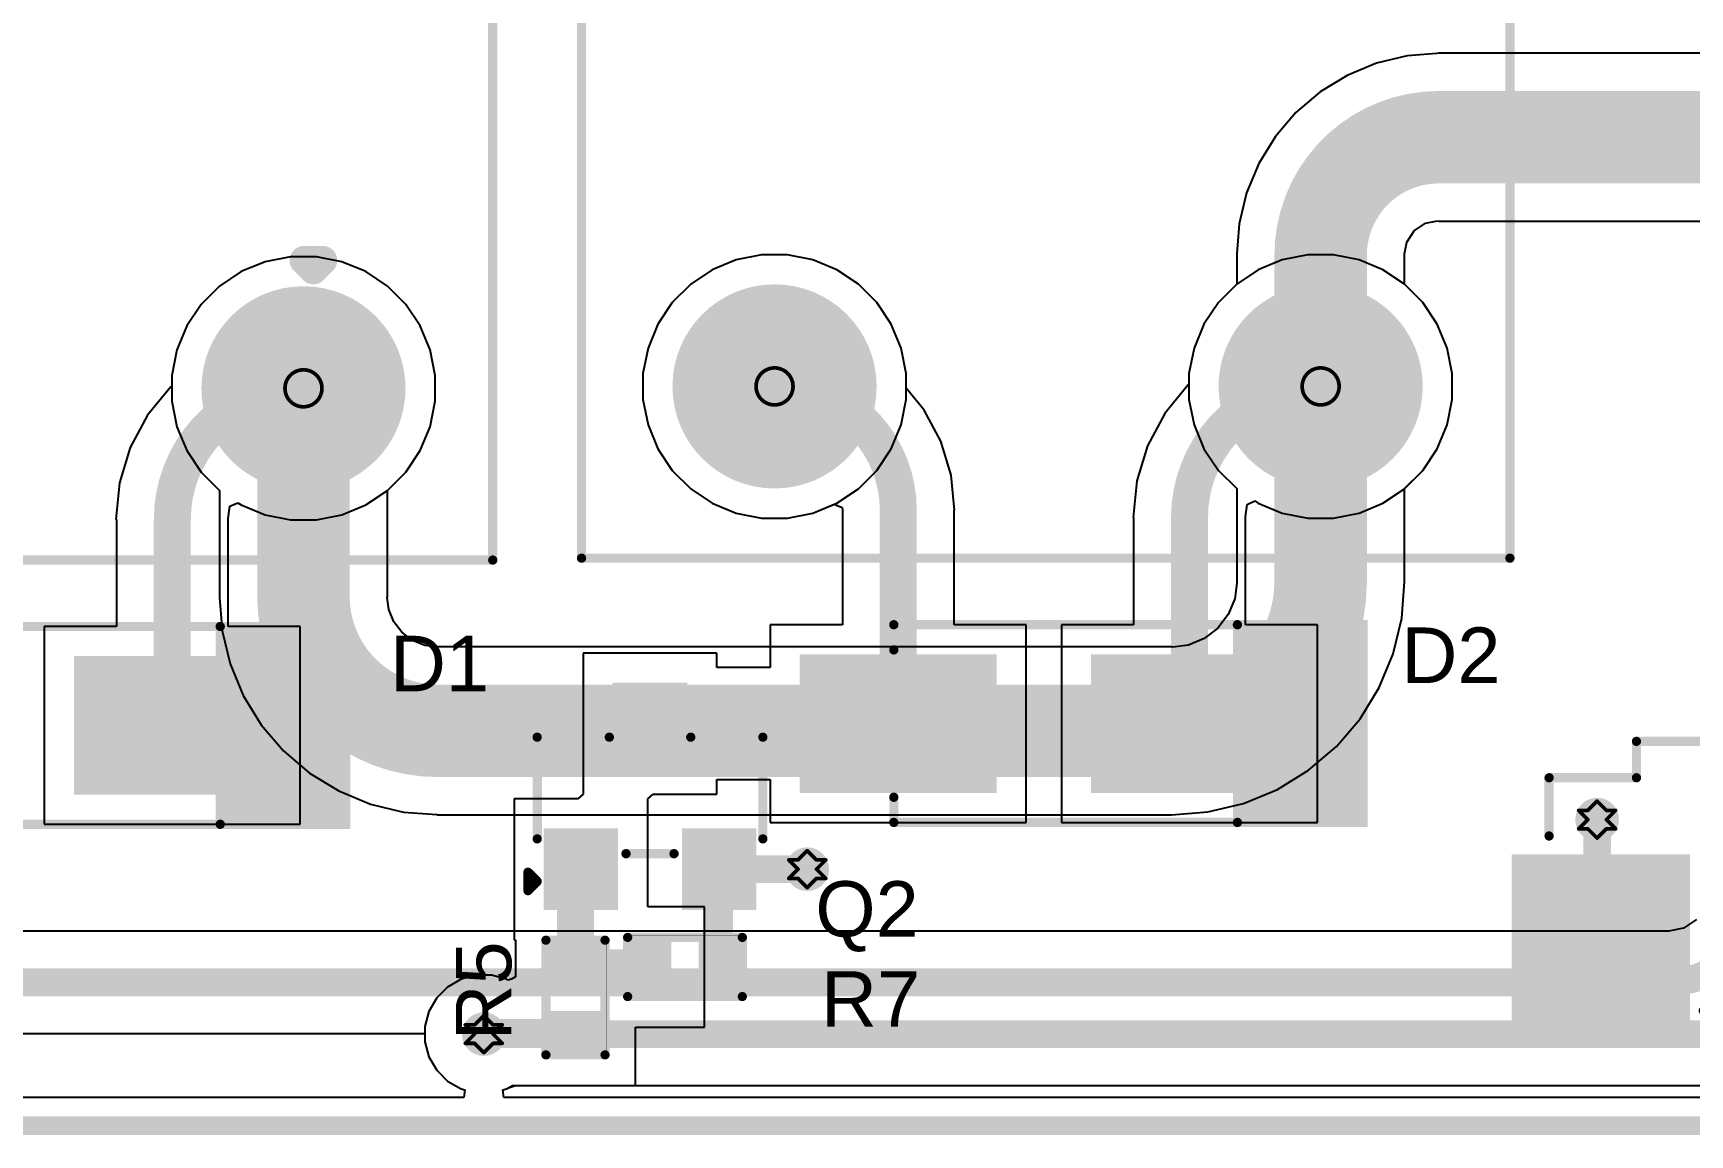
# Model space of a CAD drawing. Header units: inches. Extents: x -4 to 182, y -4 to 85.
# Drawn here: x 10.68 to 33.43, y -4.13 to 11.01 of the extents above; entities that cross this region are included whole.
import ezdxf

# ---------------------------------------------------------------- set-up
doc = ezdxf.new("R2010")
doc.units = ezdxf.units.IN
for name, color, linetype in [('Board Outline', 216, 'Continuous'), ('Bottom Layer', 5, 'Continuous'), ('Bottom Solder', 6, 'Continuous'), ('Drill Drawing', 1, 'Continuous'), ('Multi-Layer', 9, 'Continuous'), ('Pad Holes', 156, 'Continuous'), ('Top Layer', 1, 'Continuous'), ('Top Overlay', 2, 'Continuous'), ('Top Paste', 8, 'Continuous'), ('Top Solder', 216, 'Continuous'), ('Via Holes', 16, 'Continuous')]:
    doc.layers.add(name, color=color, linetype=linetype)
doc.styles.add('Arial', font='', dxfattribs={"height": 0.2})
doc.styles.get('Arial').set_extended_font_data('Arial')

# ---------------------------------------------------------------- blocks, each defined once
blk = doc.blocks.new('R___0402_4')
at = {"layer": 'Top Layer'}
for points in [[(-0.699, -0.318), (-0.699, 0.318), (-0.241, 0.318), (-0.241, -0.318)], [(0.241, -0.318), (0.241, 0.318), (0.699, 0.318), (0.699, -0.318)]]:
    blk.add_hatch(color=1, dxfattribs=at).paths.add_polyline_path(points)
at = {"layer": 'Top Paste'}
for points in [[(-0.699, -0.318), (-0.699, 0.318), (-0.241, 0.318), (-0.241, -0.318)], [(0.241, -0.318), (0.241, 0.318), (0.699, 0.318), (0.699, -0.318)]]:
    blk.add_hatch(color=8, dxfattribs=at).paths.add_polyline_path(points)
at = {"layer": 'Top Solder'}
for points in [[(-0.754, -0.373), (-0.754, 0.373), (-0.186, 0.373), (-0.186, -0.373)], [(0.186, -0.373), (0.186, 0.373), (0.754, 0.373), (0.754, -0.373)]]:
    blk.add_hatch(color=216, dxfattribs=at).paths.add_polyline_path(points)
at = {"layer": 'Top Overlay'}
for points, const_width in [([(0.787, 0.406), (-0.787, 0.406)], 0.127), ([(-0.787, 0.406), (-0.787, -0.406)], 0.127), ([(0.787, 0.406), (0.787, -0.406)], 0.127), ([(0.787, -0.406), (-0.787, -0.406)], 0.127), ([(0.813, -0.432), (-0.813, -0.432)], 0.00323)]:
    blk.add_lwpolyline(points, dxfattribs=dict(at, const_width=const_width))
for points, const_width in [([(-0.819, 0.406, 1), (-0.756, 0.406, 1)], 0.0635), ([(-0.819, 0.406, 1), (-0.756, 0.406, 1)], 0.0635), ([(0.756, 0.406, 1), (0.819, 0.406, 1)], 0.0635), ([(0.756, 0.406, 1), (0.819, 0.406, 1)], 0.0635), ([(-0.819, -0.406, 1), (-0.756, -0.406, 1)], 0.0635), ([(-0.819, -0.406, 1), (-0.756, -0.406, 1)], 0.0635), ([(-0.814, -0.432, 1), (-0.812, -0.432, 1)], 0.00161), ([(0.756, -0.406, 1), (0.819, -0.406, 1)], 0.0635), ([(0.756, -0.406, 1), (0.819, -0.406, 1)], 0.0635), ([(0.812, -0.432, 1), (0.814, -0.432, 1)], 0.00161)]:
    blk.add_lwpolyline(points, format="xyb", close=True, dxfattribs=dict(at, const_width=const_width))
blk = doc.blocks.new('R___0402_6')
at = {"layer": 'Top Layer'}
for points in [[(-0.699, -0.318), (-0.699, 0.318), (-0.241, 0.318), (-0.241, -0.318)], [(0.241, -0.318), (0.241, 0.318), (0.699, 0.318), (0.699, -0.318)]]:
    blk.add_hatch(color=1, dxfattribs=at).paths.add_polyline_path(points)
at = {"layer": 'Top Paste'}
for points in [[(-0.699, -0.318), (-0.699, 0.318), (-0.241, 0.318), (-0.241, -0.318)], [(0.241, -0.318), (0.241, 0.318), (0.699, 0.318), (0.699, -0.318)]]:
    blk.add_hatch(color=8, dxfattribs=at).paths.add_polyline_path(points)
at = {"layer": 'Top Solder'}
for points in [[(-0.754, -0.373), (-0.754, 0.373), (-0.186, 0.373), (-0.186, -0.373)], [(0.186, -0.373), (0.186, 0.373), (0.754, 0.373), (0.754, -0.373)]]:
    blk.add_hatch(color=216, dxfattribs=at).paths.add_polyline_path(points)
at = {"layer": 'Top Overlay'}
for points, const_width in [([(-0.787, 0.406), (0.787, 0.406)], 0.127), ([(-0.787, 0.406), (-0.787, -0.406)], 0.127), ([(0.787, 0.406), (0.787, -0.406)], 0.127), ([(-0.787, -0.406), (0.787, -0.406)], 0.127), ([(-0.813, -0.432), (0.813, -0.432)], 0.00323)]:
    blk.add_lwpolyline(points, dxfattribs=dict(at, const_width=const_width))
for points, const_width in [([(-0.819, 0.406, 1), (-0.756, 0.406, 1)], 0.0635), ([(-0.819, 0.406, 1), (-0.756, 0.406, 1)], 0.0635), ([(0.756, 0.406, 1), (0.819, 0.406, 1)], 0.0635), ([(0.756, 0.406, 1), (0.819, 0.406, 1)], 0.0635), ([(-0.819, -0.406, 1), (-0.756, -0.406, 1)], 0.0635), ([(-0.819, -0.406, 1), (-0.756, -0.406, 1)], 0.0635), ([(-0.814, -0.432, 1), (-0.812, -0.432, 1)], 0.00161), ([(0.756, -0.406, 1), (0.819, -0.406, 1)], 0.0635), ([(0.756, -0.406, 1), (0.819, -0.406, 1)], 0.0635), ([(0.812, -0.432, 1), (0.814, -0.432, 1)], 0.00161)]:
    blk.add_lwpolyline(points, format="xyb", close=True, dxfattribs=dict(at, const_width=const_width))
blk = doc.blocks.new('SOT_23_11')
at = {"layer": 'Top Layer'}
for points in [[(-0.41, 1.46), (0.41, 1.46), (0.41, 0.54), (-0.41, 0.54)], [(-1.36, -0.54), (-0.54, -0.54), (-0.54, -1.46), (-1.36, -1.46)], [(0.54, -0.54), (1.36, -0.54), (1.36, -1.46), (0.54, -1.46)]]:
    blk.add_hatch(color=1, dxfattribs=at).paths.add_polyline_path(points)
at = {"layer": 'Top Paste'}
for points in [[(-0.41, 1.46), (0.41, 1.46), (0.41, 0.54), (-0.41, 0.54)], [(-1.36, -0.54), (-0.54, -0.54), (-0.54, -1.46), (-1.36, -1.46)], [(0.54, -0.54), (1.36, -0.54), (1.36, -1.46), (0.54, -1.46)]]:
    blk.add_hatch(color=8, dxfattribs=at).paths.add_polyline_path(points)
at = {"layer": 'Top Solder'}
for points in [[(-0.512, 1.562), (0.512, 1.562), (0.512, 0.438), (-0.512, 0.438)], [(-1.462, -0.438), (-0.438, -0.438), (-0.438, -1.562), (-1.462, -1.562)], [(0.438, -0.438), (1.462, -0.438), (1.462, -1.562), (0.438, -1.562)]]:
    blk.add_hatch(color=216, dxfattribs=at).paths.add_polyline_path(points)
at = {"layer": 'Top Overlay', "const_width": 0.127}
for points in [[(-1.549, -0.584), (-1.549, 0.813)], [(-1.549, 0.813), (-0.559, 0.813)], [(0.559, 0.813), (1.549, 0.813)], [(1.549, -0.584), (1.549, 0.813)], [(-0.33, -0.787), (0.33, -0.787)], [(-1.676, -1.041), (-1.549, -1.168)], [(-1.676, -1.295), (-1.676, -1.041)], [(-1.676, -1.295), (-1.549, -1.168)]]:
    blk.add_lwpolyline(points, dxfattribs=at)
at = {"layer": 'Top Overlay', "const_width": 0.0635}
for points in [[(-1.581, 0.813, 1), (-1.518, 0.813, 1)], [(-1.581, 0.813, 1), (-1.518, 0.813, 1)], [(-0.591, 0.813, 1), (-0.527, 0.813, 1)], [(0.527, 0.813, 1), (0.591, 0.813, 1)], [(1.518, 0.813, 1), (1.581, 0.813, 1)], [(1.518, 0.813, 1), (1.581, 0.813, 1)], [(-1.581, -0.584, 1), (-1.518, -0.584, 1)], [(1.518, -0.584, 1), (1.581, -0.584, 1)], [(-0.362, -0.787, 1), (-0.298, -0.787, 1)], [(0.298, -0.787, 1), (0.362, -0.787, 1)], [(-1.708, -1.041, 1), (-1.645, -1.041, 1)], [(-1.708, -1.041, 1), (-1.645, -1.041, 1)], [(-1.581, -1.168, 1), (-1.518, -1.168, 1)], [(-1.581, -1.168, 1), (-1.518, -1.168, 1)], [(-1.708, -1.295, 1), (-1.645, -1.295, 1)], [(-1.708, -1.295, 1), (-1.645, -1.295, 1)]]:
    blk.add_lwpolyline(points, format="xyb", close=True, dxfattribs=at)
blk = doc.blocks.new('G2RL_1A_E2_CV_HA_DC12_13')
at = {"layer": 'Bottom Layer'}
h = blk.add_hatch(color=5, dxfattribs=at)
edge = h.paths.add_edge_path()
edge.add_arc((-12.5, 3.75), 1.3, 0, 360)
h = blk.add_hatch(color=5, dxfattribs=at)
edge = h.paths.add_edge_path()
edge.add_arc((-12.5, -3.75), 1.3, 0, 360)
at = {"layer": 'Bottom Solder'}
h = blk.add_hatch(color=6, dxfattribs=at)
edge = h.paths.add_edge_path()
edge.add_arc((-12.5, 3.75), 1.402, 0, 360)
h = blk.add_hatch(color=6, dxfattribs=at)
edge = h.paths.add_edge_path()
edge.add_arc((-12.5, -3.75), 1.402, 0, 360)
at = {"layer": 'Multi-Layer'}
h = blk.add_hatch(color=9, dxfattribs=at)
edge = h.paths.add_edge_path()
edge.add_arc((-12.5, 3.75), 1.3, 0, 360)
h = blk.add_hatch(color=9, dxfattribs=at)
edge = h.paths.add_edge_path()
edge.add_arc((-12.5, -3.75), 1.3, 0, 360)
at = {"layer": 'Pad Holes'}
h = blk.add_hatch(color=7, dxfattribs=at)
edge = h.paths.add_edge_path()
edge.add_arc((-12.5, 3.75), 0.65, 0, 360)
h = blk.add_hatch(color=7, dxfattribs=at)
edge = h.paths.add_edge_path()
edge.add_arc((-12.5, -3.75), 0.65, 0, 360)
at = {"layer": 'Top Layer'}
h = blk.add_hatch(color=1, dxfattribs=at)
edge = h.paths.add_edge_path()
edge.add_arc((-12.5, 3.75), 1.3, 0, 360)
h = blk.add_hatch(color=1, dxfattribs=at)
edge = h.paths.add_edge_path()
edge.add_arc((-12.5, -3.75), 1.3, 0, 360)
at = {"layer": 'Top Solder'}
h = blk.add_hatch(color=216, dxfattribs=at)
edge = h.paths.add_edge_path()
edge.add_arc((-12.5, 3.75), 1.402, 0, 360)
h = blk.add_hatch(color=216, dxfattribs=at)
edge = h.paths.add_edge_path()
edge.add_arc((-12.5, -3.75), 1.402, 0, 360)
at = {"layer": 'Top Overlay'}
for points, const_width in [([(-14.891, 6.401, 1), (-14.827, 6.401, 1)], 0.0635), ([(-14.891, 6.401, 1), (-14.827, 6.401, 1)], 0.0635), ([(-10.844, -3.759, 1), (-10.644, -3.759, 1)], 0.2), ([(-10.844, -3.759, 1), (-10.644, -3.759, 1)], 0.2), ([(-10.971, -3.886, 1), (-10.771, -3.886, 1)], 0.2), ([(-10.971, -3.886, 1), (-10.771, -3.886, 1)], 0.2), ([(-10.844, -4.013, 1), (-10.644, -4.013, 1)], 0.2), ([(-10.844, -4.013, 1), (-10.644, -4.013, 1)], 0.2), ([(-14.891, -6.35, 1), (-14.827, -6.35, 1)], 0.0635), ([(-14.891, -6.35, 1), (-14.827, -6.35, 1)], 0.0635)]:
    blk.add_lwpolyline(points, format="xyb", close=True, dxfattribs=dict(at, const_width=const_width))
for points, const_width in [([(-14.859, 6.401), (14.199, 6.401)], 0.127), ([(-14.859, 6.401), (-14.859, -6.35)], 0.127), ([(-10.744, -3.759), (-10.871, -3.886)], 0.4), ([(-10.744, -3.759), (-10.744, -4.013)], 0.4), ([(-10.871, -3.886), (-10.744, -4.013)], 0.4), ([(-14.859, -6.35), (14.199, -6.35)], 0.127)]:
    blk.add_lwpolyline(points, dxfattribs=dict(at, const_width=const_width))
blk = doc.blocks.new('G2RL_1A_E2_CV_HA_DC12_14')
at = {"layer": 'Bottom Layer'}
h = blk.add_hatch(color=5, dxfattribs=at)
edge = h.paths.add_edge_path()
edge.add_arc((-12.5, -3.75), 1.3, 0, 360)
at = {"layer": 'Bottom Solder'}
h = blk.add_hatch(color=6, dxfattribs=at)
edge = h.paths.add_edge_path()
edge.add_arc((-12.5, -3.75), 1.402, 0, 360)
at = {"layer": 'Multi-Layer'}
h = blk.add_hatch(color=9, dxfattribs=at)
edge = h.paths.add_edge_path()
edge.add_arc((-12.5, -3.75), 1.3, 0, 360)
at = {"layer": 'Pad Holes'}
h = blk.add_hatch(color=7, dxfattribs=at)
edge = h.paths.add_edge_path()
edge.add_arc((-12.5, -3.75), 0.65, 0, 360)
at = {"layer": 'Top Layer'}
h = blk.add_hatch(color=1, dxfattribs=at)
edge = h.paths.add_edge_path()
edge.add_arc((-12.5, -3.75), 1.3, 0, 360)
at = {"layer": 'Top Solder'}
h = blk.add_hatch(color=216, dxfattribs=at)
edge = h.paths.add_edge_path()
edge.add_arc((-12.5, -3.75), 1.402, 0, 360)
at = {"layer": 'Top Overlay'}
for points, const_width in [([(-14.859, 6.401), (-14.859, -6.35)], 0.127), ([(-10.744, -3.759), (-10.871, -3.886)], 0.4), ([(-10.744, -3.759), (-10.744, -4.013)], 0.4), ([(-10.871, -3.886), (-10.744, -4.013)], 0.4), ([(-14.859, -6.35), (14.199, -6.35)], 0.127)]:
    blk.add_lwpolyline(points, dxfattribs=dict(at, const_width=const_width))
for points, const_width in [([(-10.844, -3.759, 1), (-10.644, -3.759, 1)], 0.2), ([(-10.844, -3.759, 1), (-10.644, -3.759, 1)], 0.2), ([(-10.971, -3.886, 1), (-10.771, -3.886, 1)], 0.2), ([(-10.971, -3.886, 1), (-10.771, -3.886, 1)], 0.2), ([(-10.844, -4.013, 1), (-10.644, -4.013, 1)], 0.2), ([(-10.844, -4.013, 1), (-10.644, -4.013, 1)], 0.2), ([(-14.891, -6.35, 1), (-14.827, -6.35, 1)], 0.0635), ([(-14.891, -6.35, 1), (-14.827, -6.35, 1)], 0.0635)]:
    blk.add_lwpolyline(points, format="xyb", close=True, dxfattribs=dict(at, const_width=const_width))
blk = doc.blocks.new('HC_1_25_6PLT_18')
at = {"layer": 'Top Layer'}
for points in [[(-2.775, 0.277), (-3.475, 0.277), (-3.475, 2.277), (-2.775, 2.277)], [(-1.525, 0.275), (-2.225, 0.275), (-2.225, 2.275), (-1.525, 2.275)], [(-0.275, 0.275), (-0.975, 0.275), (-0.975, 2.275), (-0.275, 2.275)], [(0.975, 0.275), (0.275, 0.275), (0.275, 2.275), (0.975, 2.275)], [(2.225, 0.273), (1.525, 0.273), (1.525, 2.273), (2.225, 2.273)], [(3.475, 0.273), (2.775, 0.273), (2.775, 2.273), (3.475, 2.273)], [(-6.575, -0.027), (-4.225, -0.027), (-4.225, -2.527), (-6.575, -2.527)], [(4.225, -0.027), (6.575, -0.027), (6.575, -2.527), (4.225, -2.527)]]:
    blk.add_hatch(color=1, dxfattribs=at).paths.add_polyline_path(points)
at = {"layer": 'Top Paste'}
for points in [[(-2.775, 0.277), (-3.475, 0.277), (-3.475, 2.277), (-2.775, 2.277)], [(-1.525, 0.275), (-2.225, 0.275), (-2.225, 2.275), (-1.525, 2.275)], [(-0.275, 0.275), (-0.975, 0.275), (-0.975, 2.275), (-0.275, 2.275)], [(0.975, 0.275), (0.275, 0.275), (0.275, 2.275), (0.975, 2.275)], [(2.225, 0.273), (1.525, 0.273), (1.525, 2.273), (2.225, 2.273)], [(3.475, 0.273), (2.775, 0.273), (2.775, 2.273), (3.475, 2.273)], [(-6.575, -0.027), (-4.225, -0.027), (-4.225, -2.527), (-6.575, -2.527)], [(4.225, -0.027), (6.575, -0.027), (6.575, -2.527), (4.225, -2.527)]]:
    blk.add_hatch(color=8, dxfattribs=at).paths.add_polyline_path(points)
at = {"layer": 'Top Solder'}
for points in [[(-2.674, 0.175), (-3.577, 0.175), (-3.577, 2.378), (-2.674, 2.378)], [(-1.423, 0.173), (-2.327, 0.173), (-2.327, 2.376), (-1.423, 2.376)], [(-0.173, 0.174), (-1.077, 0.174), (-1.077, 2.377), (-0.173, 2.377)], [(1.077, 0.173), (0.173, 0.173), (0.173, 2.376), (1.077, 2.376)], [(2.327, 0.171), (1.423, 0.171), (1.423, 2.374), (2.327, 2.374)], [(3.577, 0.171), (2.673, 0.171), (2.673, 2.374), (3.577, 2.374)], [(-6.625, 0.023), (-4.175, 0.023), (-4.175, -2.577), (-6.625, -2.577)], [(4.175, 0.023), (6.625, 0.023), (6.625, -2.577), (4.175, -2.577)]]:
    blk.add_hatch(color=216, dxfattribs=at).paths.add_polyline_path(points)
at = {"layer": 'Top Overlay', "const_width": 0.127}
for points in [[(-3.905, 2.272), (-3.679, 2.047)], [(-3.905, 1.821), (-3.905, 2.272)], [(-3.905, 1.821), (-3.679, 2.047)], [(-4.912, 1.575), (-3.706, 1.575)], [(-4.912, 1.075), (-4.912, 1.575)], [(-2.544, 1.575), (-2.456, 1.575)], [(-1.294, 1.575), (-1.206, 1.575)], [(-0.044, 1.575), (0.044, 1.575)], [(1.206, 1.575), (1.294, 1.575)], [(2.456, 1.575), (2.544, 1.575)], [(3.706, 1.575), (5.088, 1.575)], [(5.088, 1.075), (5.088, 1.575)], [(-6.112, 1.075), (-4.912, 1.075)], [(-6.112, 0.275), (-6.112, 1.075)], [(5.088, 1.075), (6.088, 1.075)], [(6.088, 0.275), (6.088, 1.075)], [(-3.994, -2.125), (3.994, -2.125)]]:
    blk.add_lwpolyline(points, dxfattribs=at)
at = {"layer": 'Top Overlay', "const_width": 0.0635}
for points in [[(-3.936, 2.272, 1), (-3.873, 2.272, 1)], [(-3.936, 2.272, 1), (-3.873, 2.272, 1)], [(-3.711, 2.047, 1), (-3.647, 2.047, 1)], [(-3.711, 2.047, 1), (-3.647, 2.047, 1)], [(-3.936, 1.821, 1), (-3.873, 1.821, 1)], [(-3.936, 1.821, 1), (-3.873, 1.821, 1)], [(-4.944, 1.575, 1), (-4.881, 1.575, 1)], [(-4.944, 1.575, 1), (-4.881, 1.575, 1)], [(-3.738, 1.575, 1), (-3.674, 1.575, 1)], [(-2.576, 1.575, 1), (-2.512, 1.575, 1)], [(-2.488, 1.575, 1), (-2.424, 1.575, 1)], [(-1.326, 1.575, 1), (-1.262, 1.575, 1)], [(-1.238, 1.575, 1), (-1.174, 1.575, 1)], [(-0.076, 1.575, 1), (-0.012, 1.575, 1)], [(0.012, 1.575, 1), (0.076, 1.575, 1)], [(1.174, 1.575, 1), (1.238, 1.575, 1)], [(1.262, 1.575, 1), (1.326, 1.575, 1)], [(2.424, 1.575, 1), (2.488, 1.575, 1)], [(2.512, 1.575, 1), (2.576, 1.575, 1)], [(3.674, 1.575, 1), (3.738, 1.575, 1)], [(5.056, 1.575, 1), (5.119, 1.575, 1)], [(5.056, 1.575, 1), (5.119, 1.575, 1)], [(-6.144, 1.075, 1), (-6.081, 1.075, 1)], [(-6.144, 1.075, 1), (-6.081, 1.075, 1)], [(-4.944, 1.075, 1), (-4.881, 1.075, 1)], [(-4.944, 1.075, 1), (-4.881, 1.075, 1)], [(5.056, 1.075, 1), (5.119, 1.075, 1)], [(5.056, 1.075, 1), (5.119, 1.075, 1)], [(6.056, 1.075, 1), (6.119, 1.075, 1)], [(6.056, 1.075, 1), (6.119, 1.075, 1)], [(-6.144, 0.275, 1), (-6.081, 0.275, 1)], [(6.056, 0.275, 1), (6.119, 0.275, 1)], [(-4.026, -2.125, 1), (-3.962, -2.125, 1)], [(3.962, -2.125, 1), (4.026, -2.125, 1)]]:
    blk.add_lwpolyline(points, format="xyb", close=True, dxfattribs=at)
blk = doc.blocks.new('SMA_21')
at = {"layer": 'Top Layer'}
for points in [[(-3.25, 0.85), (-0.75, 0.85), (-0.75, -0.85), (-3.25, -0.85)], [(0.75, 0.85), (3.25, 0.85), (3.25, -0.85), (0.75, -0.85)]]:
    blk.add_hatch(color=1, dxfattribs=at).paths.add_polyline_path(points)
at = {"layer": 'Top Overlay'}
for points in [[(-4.445, -1.422), (-3.278, -1.422), (-3.278, 1.422), (-4.445, 1.422)], [(-3.3, 0.924), (-2.596, 0.924), (-2.596, 1.422), (-3.3, 1.422)], [(-3.3, -1.422), (-2.596, -1.422), (-2.596, -0.924), (-3.3, -0.924)]]:
    blk.add_hatch(color=2, dxfattribs=at).paths.add_polyline_path(points)
at = {"layer": 'Top Paste'}
for points in [[(-3.25, 0.85), (-0.75, 0.85), (-0.75, -0.85), (-3.25, -0.85)], [(0.75, 0.85), (3.25, 0.85), (3.25, -0.85), (0.75, -0.85)]]:
    blk.add_hatch(color=8, dxfattribs=at).paths.add_polyline_path(points)
at = {"layer": 'Top Solder'}
for points in [[(-3.352, 0.952), (-0.648, 0.952), (-0.648, -0.952), (-3.352, -0.952)], [(0.648, 0.952), (3.352, 0.952), (3.352, -0.952), (0.648, -0.952)]]:
    blk.add_hatch(color=216, dxfattribs=at).paths.add_polyline_path(points)
at = {"layer": 'Top Overlay', "const_width": 0.127}
for points in [[(2.061, 1.358), (-2.658, 1.358)], [(2.061, 1.358), (2.061, 1.012)], [(2.061, -1.012), (2.061, -1.358)], [(2.061, -1.358), (-2.658, -1.358)]]:
    blk.add_lwpolyline(points, dxfattribs=at)
at = {"layer": 'Top Overlay', "const_width": 0.0635}
for points in [[(-2.69, 1.358, 1), (-2.626, 1.358, 1)], [(2.029, 1.358, 1), (2.093, 1.358, 1)], [(2.029, 1.358, 1), (2.093, 1.358, 1)], [(2.029, 1.012, 1), (2.093, 1.012, 1)], [(2.029, -1.012, 1), (2.093, -1.012, 1)], [(-2.69, -1.358, 1), (-2.626, -1.358, 1)], [(2.029, -1.358, 1), (2.093, -1.358, 1)], [(2.029, -1.358, 1), (2.093, -1.358, 1)]]:
    blk.add_lwpolyline(points, format="xyb", close=True, dxfattribs=at)
blk = doc.blocks.new('SMA_22')
at = {"layer": 'Top Layer'}
for points in [[(-3.25, 0.85), (-0.75, 0.85), (-0.75, -0.85), (-3.25, -0.85)], [(0.75, 0.85), (3.25, 0.85), (3.25, -0.85), (0.75, -0.85)]]:
    blk.add_hatch(color=1, dxfattribs=at).paths.add_polyline_path(points)
at = {"layer": 'Top Overlay'}
for points in [[(-4.445, -1.422), (-3.278, -1.422), (-3.278, 1.422), (-4.445, 1.422)], [(-3.3, 0.924), (-2.596, 0.924), (-2.596, 1.422), (-3.3, 1.422)], [(-3.3, -1.422), (-2.596, -1.422), (-2.596, -0.924), (-3.3, -0.924)]]:
    blk.add_hatch(color=2, dxfattribs=at).paths.add_polyline_path(points)
at = {"layer": 'Top Paste'}
for points in [[(-3.25, 0.85), (-0.75, 0.85), (-0.75, -0.85), (-3.25, -0.85)], [(0.75, 0.85), (3.25, 0.85), (3.25, -0.85), (0.75, -0.85)]]:
    blk.add_hatch(color=8, dxfattribs=at).paths.add_polyline_path(points)
at = {"layer": 'Top Solder'}
for points in [[(-3.352, 0.952), (-0.648, 0.952), (-0.648, -0.952), (-3.352, -0.952)], [(0.648, 0.952), (3.352, 0.952), (3.352, -0.952), (0.648, -0.952)]]:
    blk.add_hatch(color=216, dxfattribs=at).paths.add_polyline_path(points)
at = {"layer": 'Top Overlay', "const_width": 0.127}
for points in [[(2.061, 1.358), (-2.658, 1.358)], [(2.061, 1.358), (2.061, 1.012)], [(2.061, -1.012), (2.061, -1.358)], [(2.061, -1.358), (-2.658, -1.358)]]:
    blk.add_lwpolyline(points, dxfattribs=at)
at = {"layer": 'Top Overlay', "const_width": 0.0635}
for points in [[(-2.69, 1.358, 1), (-2.626, 1.358, 1)], [(2.029, 1.358, 1), (2.093, 1.358, 1)], [(2.029, 1.358, 1), (2.093, 1.358, 1)], [(2.029, 1.012, 1), (2.093, 1.012, 1)], [(2.029, -1.012, 1), (2.093, -1.012, 1)], [(-2.69, -1.358, 1), (-2.626, -1.358, 1)], [(2.029, -1.358, 1), (2.093, -1.358, 1)], [(2.029, -1.358, 1), (2.093, -1.358, 1)]]:
    blk.add_lwpolyline(points, format="xyb", close=True, dxfattribs=at)

msp = doc.modelspace()

# ---------------------------------------------------------------- hatches: boundary and pattern name
at = {"layer": 'Bottom Layer'}
h = msp.add_hatch(color=5, dxfattribs=at)
edge = h.paths.add_edge_path()
edge.add_arc((32.156, 0.203), 0.3, 0, 360)
h = msp.add_hatch(color=5, dxfattribs=at)
edge = h.paths.add_edge_path()
edge.add_arc((21.308, -0.478), 0.3, 0, 360)
h = msp.add_hatch(color=5, dxfattribs=at)
edge = h.paths.add_edge_path()
edge.add_arc((16.866, -2.743), 0.3, 0, 360)
at = {"layer": 'Top Layer'}
h = msp.add_hatch(color=1, dxfattribs=at)
edge = h.paths.add_edge_path()
edge.add_arc((32.156, 0.203), 0.3, 0, 360)
h = msp.add_hatch(color=1, dxfattribs=at)
edge = h.paths.add_edge_path()
edge.add_arc((21.308, -0.478), 0.3, 0, 360)
h = msp.add_hatch(color=1, dxfattribs=at)
edge = h.paths.add_edge_path()
edge.add_arc((16.866, -2.743), 0.3, 0, 360)
at = {"layer": 'Via Holes'}
h = msp.add_hatch(color=7, dxfattribs=at)
edge = h.paths.add_edge_path()
edge.add_arc((32.156, 0.203), 0.15, 0, 360)
h = msp.add_hatch(color=7, dxfattribs=at)
edge = h.paths.add_edge_path()
edge.add_arc((21.308, -0.478), 0.15, 0, 360)
h = msp.add_hatch(color=7, dxfattribs=at)
edge = h.paths.add_edge_path()
edge.add_arc((16.866, -2.743), 0.15, 0, 360)

# ---------------------------------------------------------------- linework, layer by layer
at = {"layer": 'Board Outline', "const_width": 0.254}
msp.add_lwpolyline([(-1, -4), (50.174, -4)], dxfattribs=at)
at = {"layer": 'Bottom Layer'}
for p, q in [((29.957, 10.725), (29.548, 10.693)), ((29.981, 10.729), (29.957, 10.725)), ((37.56, 10.729), (29.981, 10.729)), ((29.124, 10.592), (28.722, 10.425)), ((29.548, 10.693), (29.124, 10.592)), ((28.722, 10.425), (28.351, 10.198)), ((28.351, 10.198), (28.02, 9.915)), ((28.02, 9.915), (27.737, 9.584)), ((27.737, 9.584), (27.51, 9.213)), ((27.51, 9.213), (27.343, 8.811)), ((27.343, 8.811), (27.242, 8.387)), ((29.799, 8.393), (29.962, 8.425)), ((29.962, 8.425), (29.981, 8.423)), ((29.981, 8.423), (37.56, 8.423)), ((27.242, 8.387), (27.209, 7.978)), ((29.542, 8.136), (29.645, 8.29)), ((29.645, 8.29), (29.799, 8.393)), ((27.209, 7.978), (27.206, 7.953)), ((29.509, 7.972), (29.542, 8.136)), ((29.512, 7.953), (29.509, 7.972)), ((13.862, 7.866), (13.533, 7.73)), ((14.211, 7.935), (13.862, 7.866)), ((14.567, 7.935), (14.211, 7.935)), ((14.916, 7.866), (14.567, 7.935)), ((15.245, 7.73), (14.916, 7.866)), ((20.003, 7.755), (19.707, 7.557)), ((20.332, 7.891), (20.003, 7.755)), ((20.681, 7.961), (20.332, 7.891)), ((21.037, 7.961), (20.681, 7.961)), ((21.386, 7.891), (21.037, 7.961)), ((21.715, 7.755), (21.386, 7.891)), ((22.012, 7.557), (21.715, 7.755)), ((27.206, 7.953), (27.206, 7.557)), ((29.512, 7.557), (29.512, 7.953)), ((13.237, 7.532), (12.985, 7.28)), ((13.533, 7.73), (13.237, 7.532)), ((15.542, 7.532), (15.245, 7.73)), ((15.793, 7.28), (15.542, 7.532)), ((19.707, 7.557), (19.455, 7.305)), ((22.263, 7.305), (22.012, 7.557)), ((27.206, 7.557), (26.955, 7.305)), ((29.763, 7.305), (29.512, 7.557)), ((19.455, 7.305), (19.257, 7.009)), ((22.461, 7.009), (22.263, 7.305)), ((26.955, 7.305), (26.757, 7.009)), ((29.961, 7.009), (29.763, 7.305)), ((12.985, 7.28), (12.787, 6.984)), ((15.991, 6.984), (15.793, 7.28)), ((12.787, 6.984), (12.651, 6.655)), ((16.128, 6.655), (15.991, 6.984)), ((19.257, 7.009), (19.121, 6.68)), ((22.598, 6.68), (22.461, 7.009)), ((26.757, 7.009), (26.621, 6.68)), ((30.098, 6.68), (29.961, 7.009)), ((12.651, 6.655), (12.581, 6.305)), ((16.197, 6.305), (16.128, 6.655)), ((19.121, 6.68), (19.051, 6.331)), ((22.667, 6.331), (22.598, 6.68)), ((26.621, 6.68), (26.551, 6.331)), ((30.167, 6.331), (30.098, 6.68)), ((12.581, 6.305), (12.581, 5.949)), ((16.197, 5.949), (16.197, 6.305)), ((19.051, 6.331), (19.051, 5.975)), ((22.667, 5.975), (22.667, 6.331)), ((26.551, 6.331), (26.551, 5.975)), ((30.167, 5.975), (30.167, 6.331)), ((12.581, 5.949), (12.651, 5.6)), ((16.128, 5.6), (16.197, 5.949)), ((19.051, 5.975), (19.121, 5.625)), ((22.598, 5.625), (22.667, 5.975)), ((26.551, 5.975), (26.621, 5.625)), ((30.098, 5.625), (30.167, 5.975)), ((12.651, 5.6), (12.787, 5.271)), ((15.991, 5.271), (16.128, 5.6)), ((19.121, 5.625), (19.257, 5.296)), ((22.461, 5.296), (22.598, 5.625)), ((26.621, 5.625), (26.757, 5.296)), ((29.961, 5.296), (30.098, 5.625)), ((12.787, 5.271), (12.985, 4.975)), ((15.793, 4.975), (15.991, 5.271)), ((19.257, 5.296), (19.455, 5)), ((22.263, 5), (22.461, 5.296)), ((26.757, 5.296), (26.955, 5)), ((29.763, 5), (29.961, 5.296)), ((12.985, 4.975), (13.236, 4.723)), ((15.542, 4.723), (15.793, 4.975)), ((19.455, 5), (19.707, 4.748)), ((22.012, 4.748), (22.263, 5)), ((26.955, 5), (27.206, 4.749)), ((29.512, 4.749), (29.763, 5)), ((13.236, 4.723), (13.236, 3.267)), ((15.542, 3.267), (15.542, 4.723)), ((19.707, 4.748), (20.003, 4.551)), ((21.715, 4.551), (22.012, 4.748)), ((27.206, 4.749), (27.206, 3.47)), ((29.512, 3.47), (29.512, 4.749)), ((20.003, 4.551), (20.332, 4.414)), ((20.332, 4.414), (20.681, 4.345)), ((20.681, 4.345), (21.037, 4.345)), ((21.037, 4.345), (21.386, 4.414)), ((21.386, 4.414), (21.715, 4.551)), ((27.209, 3.451), (27.18, 3.237)), ((27.206, 3.47), (27.209, 3.451)), ((29.473, 2.969), (29.512, 3.47)), ((29.512, 3.47), (29.512, 3.47)), ((13.236, 3.267), (13.238, 3.255)), ((13.238, 3.255), (13.274, 2.798)), ((15.54, 3.255), (15.542, 3.267)), ((15.563, 3.087), (15.54, 3.255)), ((27.18, 3.237), (27.091, 3.02)), ((15.632, 2.92), (15.563, 3.087)), ((27.091, 3.02), (26.948, 2.834)), ((29.355, 2.481), (29.473, 2.969)), ((13.274, 2.798), (13.384, 2.341)), ((15.742, 2.776), (15.632, 2.92)), ((15.886, 2.665), (15.742, 2.776)), ((26.948, 2.834), (26.761, 2.691)), ((16.054, 2.596), (15.886, 2.665)), ((16.222, 2.574), (16.054, 2.596)), ((16.234, 2.575), (16.222, 2.574)), ((26.312, 2.575), (16.234, 2.575)), ((26.33, 2.573), (26.312, 2.575)), ((26.545, 2.601), (26.33, 2.573)), ((26.761, 2.691), (26.545, 2.601)), ((13.384, 2.341), (13.563, 1.906)), ((29.163, 2.017), (29.355, 2.481)), ((13.563, 1.906), (13.809, 1.505)), ((28.901, 1.589), (29.163, 2.017)), ((13.809, 1.505), (14.115, 1.148)), ((28.575, 1.207), (28.901, 1.589)), ((14.115, 1.148), (14.472, 0.842)), ((28.193, 0.881), (28.575, 1.207)), ((14.472, 0.842), (14.873, 0.597)), ((27.765, 0.618), (28.193, 0.881)), ((14.873, 0.597), (15.308, 0.417)), ((27.301, 0.426), (27.765, 0.618)), ((15.308, 0.417), (15.765, 0.307)), ((15.765, 0.307), (16.222, 0.271)), ((16.222, 0.271), (16.234, 0.27)), ((16.234, 0.27), (26.312, 0.27)), ((26.312, 0.27), (26.812, 0.309)), ((26.312, 0.27), (26.312, 0.27)), ((26.812, 0.309), (27.301, 0.426)), ((33.131, -1.327), (4.747, -1.327)), ((33.143, -1.329), (33.131, -1.327)), ((33.342, -1.289), (33.143, -1.329)), ((33.521, -1.17), (33.342, -1.289)), ((4.817, -2.737), (16.058, -2.737)), ((16.058, -2.737), (16.058, -2.85)), ((16.058, -2.85), (16.113, -3.055)), ((16.113, -3.055), (16.219, -3.239)), ((16.219, -3.239), (16.369, -3.39)), ((16.369, -3.39), (16.554, -3.496)), ((16.592, -3.612), (4.964, -3.612)), ((16.554, -3.496), (16.605, -3.51)), ((16.605, -3.51), (16.592, -3.612)), ((17.126, -3.51), (17.177, -3.496)), ((17.139, -3.612), (17.126, -3.51)), ((50.345, -3.612), (17.139, -3.612)), ((17.177, -3.496), (17.261, -3.448)), ((17.261, -3.448), (34.931, -3.448))]:
    msp.add_line(p, q, dxfattribs=at)
for points, const_width in [([(28.359, 7.953, -0.414214), (29.981, 9.576)], 1.27), ([(28.359, 3.47, -0.414214), (26.312, 1.422)], 1.27), ([(16.234, 1.422, -0.414214), (14.389, 3.267)], 1.27), ([(34.383, -0.78, -0.414214), (33.131, -2.032)], 0.381)]:
    msp.add_lwpolyline(points, format="xyb", dxfattribs=dict(at, const_width=const_width))
for points, const_width in [([(29.981, 9.576), (37.56, 9.576)], 1.27), ([(28.359, 3.47), (28.359, 7.953)], 1.27), ([(14.389, 3.267), (14.389, 6.127)], 1.27), ([(16.234, 1.422), (26.312, 1.422)], 1.27), ([(4.747, -2.032), (33.131, -2.032)], 0.381), ([(16.866, -2.743), (34.931, -2.743)], 0.381)]:
    msp.add_lwpolyline(points, dxfattribs=dict(at, const_width=const_width))
for points, const_width in [([(29.664, 9.576, 1), (30.299, 9.576, 1)], 0.635), ([(29.664, 9.576, 1), (30.299, 9.576, 1)], 0.635), ([(28.042, 7.953, 1), (28.677, 7.953, 1)], 0.635), ([(28.042, 7.953, 1), (28.677, 7.953, 1)], 0.635), ([(14.072, 6.127, 1), (14.707, 6.127, 1)], 0.635), ([(28.042, 3.47, 1), (28.677, 3.47, 1)], 0.635), ([(28.042, 3.47, 1), (28.677, 3.47, 1)], 0.635), ([(14.072, 3.267, 1), (14.707, 3.267, 1)], 0.635), ([(14.072, 3.267, 1), (14.707, 3.267, 1)], 0.635), ([(15.916, 1.422, 1), (16.551, 1.422, 1)], 0.635), ([(15.916, 1.422, 1), (16.551, 1.422, 1)], 0.635), ([(25.994, 1.422, 1), (26.629, 1.422, 1)], 0.635), ([(25.994, 1.422, 1), (26.629, 1.422, 1)], 0.635), ([(33.036, -2.032, 1), (33.226, -2.032, 1)], 0.191), ([(33.036, -2.032, 1), (33.226, -2.032, 1)], 0.191), ([(16.77, -2.743, 1), (16.961, -2.743, 1)], 0.191)]:
    msp.add_lwpolyline(points, format="xyb", close=True, dxfattribs=dict(at, const_width=const_width))
at = {"layer": 'Drill Drawing'}
for points, const_width in [([(14.643, 6.127, 1), (14.135, 6.127, 1)], 0.0508), ([(21.113, 6.153, 1), (20.605, 6.153, 1)], 0.0508), ([(28.613, 6.153, 1), (28.105, 6.153, 1)], 0.0508), ([(14.122, 6.127, 1), (14.148, 6.127, 1)], 0.0254), ([(14.63, 6.127, 1), (14.656, 6.127, 1)], 0.0254), ([(20.592, 6.153, 1), (20.618, 6.153, 1)], 0.0254), ([(21.1, 6.153, 1), (21.126, 6.153, 1)], 0.0254), ([(28.092, 6.153, 1), (28.118, 6.153, 1)], 0.0254), ([(28.6, 6.153, 1), (28.626, 6.153, 1)], 0.0254), ([(32.144, 0.457, 1), (32.169, 0.457, 1)], 0.0254), ([(32.144, 0.457, 1), (32.169, 0.457, 1)], 0.0254), ([(31.89, 0.33, 1), (31.915, 0.33, 1)], 0.0254), ([(31.89, 0.33, 1), (31.915, 0.33, 1)], 0.0254), ([(32.017, 0.33, 1), (32.042, 0.33, 1)], 0.0254), ([(32.017, 0.33, 1), (32.042, 0.33, 1)], 0.0254), ([(32.017, 0.203, 1), (32.042, 0.203, 1)], 0.0254), ([(32.017, 0.203, 1), (32.042, 0.203, 1)], 0.0254), ([(32.271, 0.33, 1), (32.296, 0.33, 1)], 0.0254), ([(32.271, 0.33, 1), (32.296, 0.33, 1)], 0.0254), ([(32.271, 0.203, 1), (32.296, 0.203, 1)], 0.0254), ([(32.271, 0.203, 1), (32.296, 0.203, 1)], 0.0254), ([(32.398, 0.33, 1), (32.423, 0.33, 1)], 0.0254), ([(32.398, 0.33, 1), (32.423, 0.33, 1)], 0.0254), ([(31.89, 0.076, 1), (31.915, 0.076, 1)], 0.0254), ([(31.89, 0.076, 1), (31.915, 0.076, 1)], 0.0254), ([(32.017, 0.076, 1), (32.042, 0.076, 1)], 0.0254), ([(32.017, 0.076, 1), (32.042, 0.076, 1)], 0.0254), ([(32.271, 0.076, 1), (32.296, 0.076, 1)], 0.0254), ([(32.271, 0.076, 1), (32.296, 0.076, 1)], 0.0254), ([(32.398, 0.076, 1), (32.423, 0.076, 1)], 0.0254), ([(32.398, 0.076, 1), (32.423, 0.076, 1)], 0.0254), ([(21.296, -0.224, 1), (21.321, -0.224, 1)], 0.0254), ([(21.296, -0.224, 1), (21.321, -0.224, 1)], 0.0254), ([(32.144, -0.051, 1), (32.169, -0.051, 1)], 0.0254), ([(32.144, -0.051, 1), (32.169, -0.051, 1)], 0.0254), ([(21.042, -0.351, 1), (21.067, -0.351, 1)], 0.0254), ([(21.042, -0.351, 1), (21.067, -0.351, 1)], 0.0254), ([(21.169, -0.351, 1), (21.194, -0.351, 1)], 0.0254), ([(21.169, -0.351, 1), (21.194, -0.351, 1)], 0.0254), ([(21.169, -0.478, 1), (21.194, -0.478, 1)], 0.0254), ([(21.169, -0.478, 1), (21.194, -0.478, 1)], 0.0254), ([(21.423, -0.351, 1), (21.448, -0.351, 1)], 0.0254), ([(21.423, -0.351, 1), (21.448, -0.351, 1)], 0.0254), ([(21.423, -0.478, 1), (21.448, -0.478, 1)], 0.0254), ([(21.423, -0.478, 1), (21.448, -0.478, 1)], 0.0254), ([(21.55, -0.351, 1), (21.575, -0.351, 1)], 0.0254), ([(21.55, -0.351, 1), (21.575, -0.351, 1)], 0.0254), ([(21.042, -0.605, 1), (21.067, -0.605, 1)], 0.0254), ([(21.042, -0.605, 1), (21.067, -0.605, 1)], 0.0254), ([(21.169, -0.605, 1), (21.194, -0.605, 1)], 0.0254), ([(21.169, -0.605, 1), (21.194, -0.605, 1)], 0.0254), ([(21.423, -0.605, 1), (21.448, -0.605, 1)], 0.0254), ([(21.423, -0.605, 1), (21.448, -0.605, 1)], 0.0254), ([(21.55, -0.605, 1), (21.575, -0.605, 1)], 0.0254), ([(21.55, -0.605, 1), (21.575, -0.605, 1)], 0.0254), ([(21.296, -0.732, 1), (21.321, -0.732, 1)], 0.0254), ([(21.296, -0.732, 1), (21.321, -0.732, 1)], 0.0254), ([(16.853, -2.489, 1), (16.878, -2.489, 1)], 0.0254), ([(16.853, -2.489, 1), (16.878, -2.489, 1)], 0.0254), ([(16.599, -2.616, 1), (16.624, -2.616, 1)], 0.0254), ([(16.599, -2.616, 1), (16.624, -2.616, 1)], 0.0254), ([(16.726, -2.616, 1), (16.751, -2.616, 1)], 0.0254), ([(16.726, -2.616, 1), (16.751, -2.616, 1)], 0.0254), ([(16.726, -2.743, 1), (16.751, -2.743, 1)], 0.0254), ([(16.726, -2.743, 1), (16.751, -2.743, 1)], 0.0254), ([(16.98, -2.616, 1), (17.005, -2.616, 1)], 0.0254), ([(16.98, -2.616, 1), (17.005, -2.616, 1)], 0.0254), ([(16.98, -2.743, 1), (17.005, -2.743, 1)], 0.0254), ([(16.98, -2.743, 1), (17.005, -2.743, 1)], 0.0254), ([(17.107, -2.616, 1), (17.132, -2.616, 1)], 0.0254), ([(17.107, -2.616, 1), (17.132, -2.616, 1)], 0.0254), ([(16.599, -2.87, 1), (16.624, -2.87, 1)], 0.0254), ([(16.599, -2.87, 1), (16.624, -2.87, 1)], 0.0254), ([(16.726, -2.87, 1), (16.751, -2.87, 1)], 0.0254), ([(16.726, -2.87, 1), (16.751, -2.87, 1)], 0.0254), ([(16.98, -2.87, 1), (17.005, -2.87, 1)], 0.0254), ([(16.98, -2.87, 1), (17.005, -2.87, 1)], 0.0254), ([(17.107, -2.87, 1), (17.132, -2.87, 1)], 0.0254), ([(17.107, -2.87, 1), (17.132, -2.87, 1)], 0.0254), ([(16.853, -2.997, 1), (16.878, -2.997, 1)], 0.0254), ([(16.853, -2.997, 1), (16.878, -2.997, 1)], 0.0254)]:
    msp.add_lwpolyline(points, format="xyb", close=True, dxfattribs=dict(at, const_width=const_width))
at = {"layer": 'Drill Drawing', "const_width": 0.0508}
for points in [[(32.029, 0.33), (32.156, 0.457)], [(32.156, 0.457), (32.283, 0.33)], [(31.902, 0.33), (32.029, 0.203)], [(31.902, 0.33), (32.029, 0.33)], [(31.902, 0.076), (32.029, 0.203)], [(32.283, 0.33), (32.41, 0.33)], [(32.283, 0.203), (32.41, 0.33)], [(32.283, 0.203), (32.41, 0.076)], [(31.902, 0.076), (32.029, 0.076)], [(32.029, 0.076), (32.156, -0.051)], [(32.156, -0.051), (32.283, 0.076)], [(32.283, 0.076), (32.41, 0.076)], [(21.181, -0.351), (21.308, -0.224)], [(21.308, -0.224), (21.435, -0.351)], [(21.054, -0.351), (21.181, -0.478)], [(21.054, -0.351), (21.181, -0.351)], [(21.054, -0.605), (21.181, -0.478)], [(21.435, -0.351), (21.562, -0.351)], [(21.435, -0.478), (21.562, -0.351)], [(21.435, -0.478), (21.562, -0.605)], [(21.054, -0.605), (21.181, -0.605)], [(21.181, -0.605), (21.308, -0.732)], [(21.308, -0.732), (21.435, -0.605)], [(21.435, -0.605), (21.562, -0.605)], [(16.739, -2.616), (16.866, -2.489)], [(16.866, -2.489), (16.993, -2.616)], [(16.612, -2.616), (16.739, -2.743)], [(16.612, -2.616), (16.739, -2.616)], [(16.612, -2.87), (16.739, -2.743)], [(16.993, -2.616), (17.12, -2.616)], [(16.993, -2.743), (17.12, -2.616)], [(16.993, -2.743), (17.12, -2.87)], [(16.612, -2.87), (16.739, -2.87)], [(16.739, -2.87), (16.866, -2.997)], [(16.866, -2.997), (16.993, -2.87)], [(16.993, -2.87), (17.12, -2.87)]]:
    msp.add_lwpolyline(points, dxfattribs=at)
at = {"layer": 'Top Layer'}
for p, q in [((13.862, 7.866), (13.533, 7.73)), ((14.211, 7.935), (13.862, 7.866)), ((14.567, 7.935), (14.211, 7.935)), ((14.916, 7.866), (14.567, 7.935)), ((15.245, 7.73), (14.916, 7.866)), ((20.003, 7.755), (19.707, 7.557)), ((20.332, 7.891), (20.003, 7.755)), ((20.681, 7.961), (20.332, 7.891)), ((21.037, 7.961), (20.681, 7.961)), ((21.386, 7.891), (21.037, 7.961)), ((21.715, 7.755), (21.386, 7.891)), ((22.012, 7.557), (21.715, 7.755)), ((27.503, 7.755), (27.207, 7.557)), ((27.832, 7.891), (27.503, 7.755)), ((28.181, 7.961), (27.832, 7.891)), ((28.537, 7.961), (28.181, 7.961)), ((28.886, 7.891), (28.537, 7.961)), ((29.215, 7.755), (28.886, 7.891)), ((29.512, 7.557), (29.215, 7.755)), ((13.237, 7.532), (12.985, 7.28)), ((13.533, 7.73), (13.237, 7.532)), ((15.542, 7.532), (15.245, 7.73)), ((15.793, 7.28), (15.542, 7.532)), ((19.707, 7.557), (19.455, 7.305)), ((22.263, 7.305), (22.012, 7.557)), ((27.207, 7.557), (26.955, 7.305)), ((29.763, 7.305), (29.512, 7.557)), ((19.455, 7.305), (19.257, 7.009)), ((22.461, 7.009), (22.263, 7.305)), ((26.955, 7.305), (26.757, 7.009)), ((29.961, 7.009), (29.763, 7.305)), ((12.985, 7.28), (12.787, 6.984)), ((15.991, 6.984), (15.793, 7.28)), ((12.787, 6.984), (12.651, 6.655)), ((16.128, 6.655), (15.991, 6.984)), ((19.257, 7.009), (19.121, 6.68)), ((22.598, 6.68), (22.461, 7.009)), ((26.757, 7.009), (26.621, 6.68)), ((30.098, 6.68), (29.961, 7.009)), ((12.651, 6.655), (12.581, 6.305)), ((16.197, 6.305), (16.128, 6.655)), ((19.121, 6.68), (19.051, 6.331)), ((22.667, 6.331), (22.598, 6.68)), ((26.621, 6.68), (26.551, 6.331)), ((30.167, 6.331), (30.098, 6.68)), ((12.568, 6.148), (12.248, 5.757)), ((12.581, 6.158), (12.568, 6.148)), ((12.581, 6.305), (12.581, 6.158)), ((16.197, 5.949), (16.197, 6.305)), ((19.051, 6.331), (19.051, 5.975)), ((22.667, 6.13), (22.667, 6.331)), ((26.538, 6.173), (26.218, 5.783)), ((26.551, 6.184), (26.538, 6.173)), ((26.551, 6.331), (26.551, 6.184)), ((30.167, 5.975), (30.167, 6.331)), ((16.128, 5.6), (16.197, 5.949)), ((19.051, 5.975), (19.121, 5.625)), ((22.915, 5.828), (22.667, 6.13)), ((30.098, 5.625), (30.167, 5.975)), ((12.248, 5.757), (12.01, 5.312)), ((23.144, 5.4), (22.915, 5.828)), ((26.218, 5.783), (25.98, 5.338)), ((15.991, 5.271), (16.128, 5.6)), ((19.121, 5.625), (19.257, 5.296)), ((29.961, 5.296), (30.098, 5.625)), ((12.01, 5.312), (11.863, 4.829)), ((15.793, 4.975), (15.991, 5.271)), ((19.257, 5.296), (19.455, 5)), ((23.285, 4.936), (23.144, 5.4)), ((25.98, 5.338), (25.833, 4.854)), ((29.763, 5), (29.961, 5.296)), ((11.863, 4.829), (11.814, 4.327)), ((15.542, 4.723), (15.793, 4.975)), ((19.455, 5), (19.707, 4.748)), ((23.332, 4.454), (23.285, 4.936)), ((25.833, 4.854), (25.784, 4.352)), ((29.512, 4.748), (29.763, 5)), ((13.378, 4.506), (13.487, 4.556)), ((13.487, 4.556), (13.533, 4.525)), ((15.245, 4.525), (15.542, 4.723)), ((19.707, 4.748), (20.003, 4.551)), ((27.348, 4.532), (27.457, 4.581)), ((27.457, 4.581), (27.503, 4.551)), ((29.215, 4.551), (29.512, 4.748)), ((11.814, 4.327), (11.82, 4.327)), ((11.82, 4.327), (11.82, 2.855)), ((13.356, 4.337), (13.378, 4.506)), ((13.357, 4.327), (13.356, 4.337)), ((13.357, 2.855), (13.357, 4.327)), ((13.533, 4.525), (13.862, 4.389)), ((13.862, 4.389), (14.211, 4.319)), ((14.567, 4.319), (14.916, 4.389)), ((14.916, 4.389), (15.245, 4.525)), ((20.003, 4.551), (20.332, 4.414)), ((20.332, 4.414), (20.681, 4.345)), ((20.681, 4.345), (21.037, 4.345)), ((21.037, 4.345), (21.386, 4.414)), ((21.386, 4.414), (21.678, 4.535)), ((21.678, 4.535), (21.787, 4.489)), ((21.787, 4.489), (21.791, 4.461)), ((21.791, 4.461), (21.79, 4.454)), ((21.79, 4.454), (21.79, 2.88)), ((23.327, 2.88), (23.327, 4.454)), ((23.327, 4.454), (23.332, 4.454)), ((25.784, 4.352), (25.79, 4.352)), ((25.79, 4.352), (25.79, 2.88)), ((27.326, 4.362), (27.348, 4.532)), ((27.327, 4.352), (27.326, 4.362)), ((27.327, 2.88), (27.327, 4.352)), ((27.503, 4.551), (27.832, 4.414)), ((27.832, 4.414), (28.181, 4.345)), ((28.181, 4.345), (28.537, 4.345)), ((28.537, 4.345), (28.886, 4.414)), ((28.886, 4.414), (29.215, 4.551)), ((14.211, 4.319), (14.567, 4.319)), ((11.82, 2.855), (10.83, 2.855)), ((10.83, 2.855), (10.83, 0.139)), ((14.346, 2.855), (13.357, 2.855)), ((14.346, 0.139), (14.346, 2.855)), ((21.79, 2.88), (20.8, 2.88)), ((20.8, 2.88), (20.8, 2.291)), ((24.316, 2.88), (23.327, 2.88)), ((24.316, 0.164), (24.316, 2.88)), ((25.79, 2.88), (24.8, 2.88)), ((24.8, 2.88), (24.8, 0.164)), ((28.316, 2.88), (27.327, 2.88)), ((28.316, 0.164), (28.316, 2.88)), ((20.067, 2.49), (18.231, 2.49)), ((18.231, 2.49), (18.231, 0.592)), ((20.067, 2.291), (20.067, 2.49)), ((20.8, 2.291), (20.067, 2.291)), ((20.067, 0.554), (20.067, 0.754)), ((20.067, 0.754), (20.8, 0.754)), ((20.8, 0.754), (20.8, 0.164)), ((18.156, 0.49), (17.281, 0.49)), ((17.281, 0.49), (17.281, -1.446)), ((18.231, 0.554), (18.156, 0.49)), ((18.231, 0.592), (18.231, 0.554)), ((19.117, 0.49), (19.192, 0.554)), ((19.117, 0.453), (19.117, 0.49)), ((19.192, 0.554), (20.067, 0.554)), ((19.117, -0.996), (19.117, 0.453)), ((10.83, 0.139), (14.346, 0.139)), ((20.8, 0.164), (24.316, 0.164)), ((24.8, 0.164), (28.316, 0.164)), ((19.896, -0.996), (19.117, -0.996)), ((19.896, -2.647), (19.896, -0.996)), ((17.281, -1.446), (17.299, -1.446)), ((17.299, -1.446), (17.299, -1.955)), ((16.554, -1.99), (16.369, -2.097)), ((16.759, -1.935), (16.554, -1.99)), ((16.972, -1.935), (16.759, -1.935)), ((17.177, -1.99), (16.972, -1.935)), ((17.198, -2.002), (17.177, -1.99)), ((17.248, -1.988), (17.198, -2.002)), ((17.299, -1.955), (17.248, -1.988)), ((16.219, -2.247), (16.113, -2.431)), ((16.369, -2.097), (16.219, -2.247)), ((16.113, -2.431), (16.058, -2.637)), ((16.058, -2.637), (16.058, -2.85)), ((18.95, -3.447), (18.95, -2.647)), ((18.95, -2.647), (19.896, -2.647)), ((16.058, -2.85), (16.113, -3.055)), ((16.113, -3.055), (16.219, -3.239)), ((16.219, -3.239), (16.369, -3.39)), ((16.369, -3.39), (16.554, -3.496)), ((16.592, -3.612), (4.964, -3.612)), ((16.554, -3.496), (16.605, -3.51)), ((16.605, -3.51), (16.592, -3.612)), ((17.126, -3.51), (17.177, -3.496)), ((17.139, -3.612), (17.126, -3.51)), ((50.345, -3.612), (17.139, -3.612)), ((17.177, -3.496), (17.207, -3.479)), ((17.207, -3.479), (17.299, -3.447)), ((17.299, -3.447), (17.299, -3.447)), ((17.299, -3.447), (17.299, -3.447)), ((17.299, -3.447), (18.95, -3.447))]:
    msp.add_line(p, q, dxfattribs=at)
for points, const_width in [([(12.588, 4.327, -0.414214), (14.389, 6.127)], 0.508), ([(20.859, 6.153, -0.414214), (22.558, 4.454)], 0.508), ([(26.558, 4.352, -0.414214), (28.359, 6.153)], 0.508), ([(18.125, -0.552, -0.414214), (18.199, -0.478)], 0.508), ([(32.209, -1.573, -0.414214), (32.156, -1.52)], 0.381)]:
    msp.add_lwpolyline(points, format="xyb", dxfattribs=dict(at, const_width=const_width))
for points, const_width in [([(14.262, 6.127, 1), (14.516, 6.127, 1)], 0.254), ([(20.732, 6.153, 1), (20.986, 6.153, 1)], 0.254), ([(28.232, 6.153, 1), (28.486, 6.153, 1)], 0.254), ([(12.461, 4.327, 1), (12.715, 4.327, 1)], 0.254), ([(12.461, 4.327, 1), (12.715, 4.327, 1)], 0.254), ([(22.431, 4.454, 1), (22.685, 4.454, 1)], 0.254), ([(22.431, 4.454, 1), (22.685, 4.454, 1)], 0.254), ([(26.431, 4.352, 1), (26.685, 4.352, 1)], 0.254), ([(26.431, 4.352, 1), (26.685, 4.352, 1)], 0.254), ([(12.461, 1.497, 1), (12.715, 1.497, 1)], 0.254), ([(19.022, 1.522, 1), (19.276, 1.522, 1)], 0.254), ([(22.431, 1.522, 1), (22.685, 1.522, 1)], 0.254), ([(22.431, 1.522, 1), (22.685, 1.522, 1)], 0.254), ([(26.431, 1.522, 1), (26.685, 1.522, 1)], 0.254), ([(32.061, 0.203, 1), (32.252, 0.203, 1)], 0.191), ([(18.072, -0.478, 1), (18.326, -0.478, 1)], 0.254), ([(17.998, -0.552, 1), (18.252, -0.552, 1)], 0.254), ([(17.998, -0.552, 1), (18.252, -0.552, 1)], 0.254), ([(20.004, -0.478, 1), (20.194, -0.478, 1)], 0.191), ([(20.004, -0.478, 1), (20.194, -0.478, 1)], 0.191), ([(21.213, -0.478, 1), (21.404, -0.478, 1)], 0.191), ([(32.061, -1.52, 1), (32.252, -1.52, 1)], 0.191), ([(32.061, -1.52, 1), (32.252, -1.52, 1)], 0.191), ([(17.998, -1.69, 1), (18.252, -1.69, 1)], 0.254), ([(18.03, -1.771, 1), (18.22, -1.771, 1)], 0.191), ([(19.014, -1.771, 1), (19.204, -1.771, 1)], 0.191), ([(32.114, -1.573, 1), (32.305, -1.573, 1)], 0.191), ([(20.004, -1.821, 1), (20.194, -1.821, 1)], 0.191), ([(16.77, -2.743, 1), (16.961, -2.743, 1)], 0.191), ([(16.787, -2.727, 1), (16.977, -2.727, 1)], 0.191), ([(16.787, -2.727, 1), (16.977, -2.727, 1)], 0.191), ([(18.013, -2.727, 1), (18.204, -2.727, 1)], 0.191), ([(18.013, -2.727, 1), (18.204, -2.727, 1)], 0.191), ([(18.03, -2.71, 1), (18.22, -2.71, 1)], 0.191)]:
    msp.add_lwpolyline(points, format="xyb", close=True, dxfattribs=dict(at, const_width=const_width))
for points, const_width in [([(12.588, 1.497), (12.588, 4.327)], 0.508), ([(22.558, 1.522), (22.558, 4.454)], 0.508), ([(26.558, 1.522), (26.558, 4.352)], 0.508), ([(19.149, 1.522), (22.558, 1.522)], 0.508), ([(32.156, -1.52), (32.156, 0.203)], 0.381), ([(18.125, -1.69), (18.125, -0.552)], 0.508), ([(20.099, -0.478), (21.308, -0.478)], 0.381), ([(20.099, -1.821), (20.099, -0.478)], 0.381), ([(18.125, -1.771), (19.109, -1.771)], 0.381), ([(16.866, -2.743), (16.882, -2.727)], 0.381), ([(16.882, -2.727), (18.109, -2.727)], 0.381), ([(18.109, -2.727), (18.125, -2.71)], 0.381)]:
    msp.add_lwpolyline(points, dxfattribs=dict(at, const_width=const_width))

# ---------------------------------------------------------------- block references
for name, p, rotation in [('G2RL_1A_E2_CV_HA_DC12_14', (10.639, 18.627), 90), ('G2RL_1A_E2_CV_HA_DC12_13', (24.609, 18.653), 90), ('SMA_22', (10.588, 1.497), 180), ('SMA_21', (24.558, 1.522), 180), ('R___0402_4', (19.629, -1.821), 180), ('R___0402_6', (18.125, -2.241), 90)]:
    msp.add_blockref(name, p, dxfattribs=dict(rotation=rotation))
for name, p in [('SOT_23_11', (19.149, 0.522)), ('HC_1_25_6PLT_18', (37.609, -0.297))]:
    msp.add_blockref(name, p)

# ---------------------------------------------------------------- texts
at = {"layer": 'Top Overlay', "style": 'Arial'}
for s, p in [('D2', (29.468, 2.08)), ('D1', (15.577, 1.966)), ('Q2', (21.419, -1.405)), ('R7', (21.498, -2.643))]:
    msp.add_text(s, height=0.762, dxfattribs=at).set_placement(p)
msp.add_text('R5', height=0.762, rotation=90, dxfattribs=at).set_placement((17.244, -2.83))

doc.saveas('drawing.dxf')
